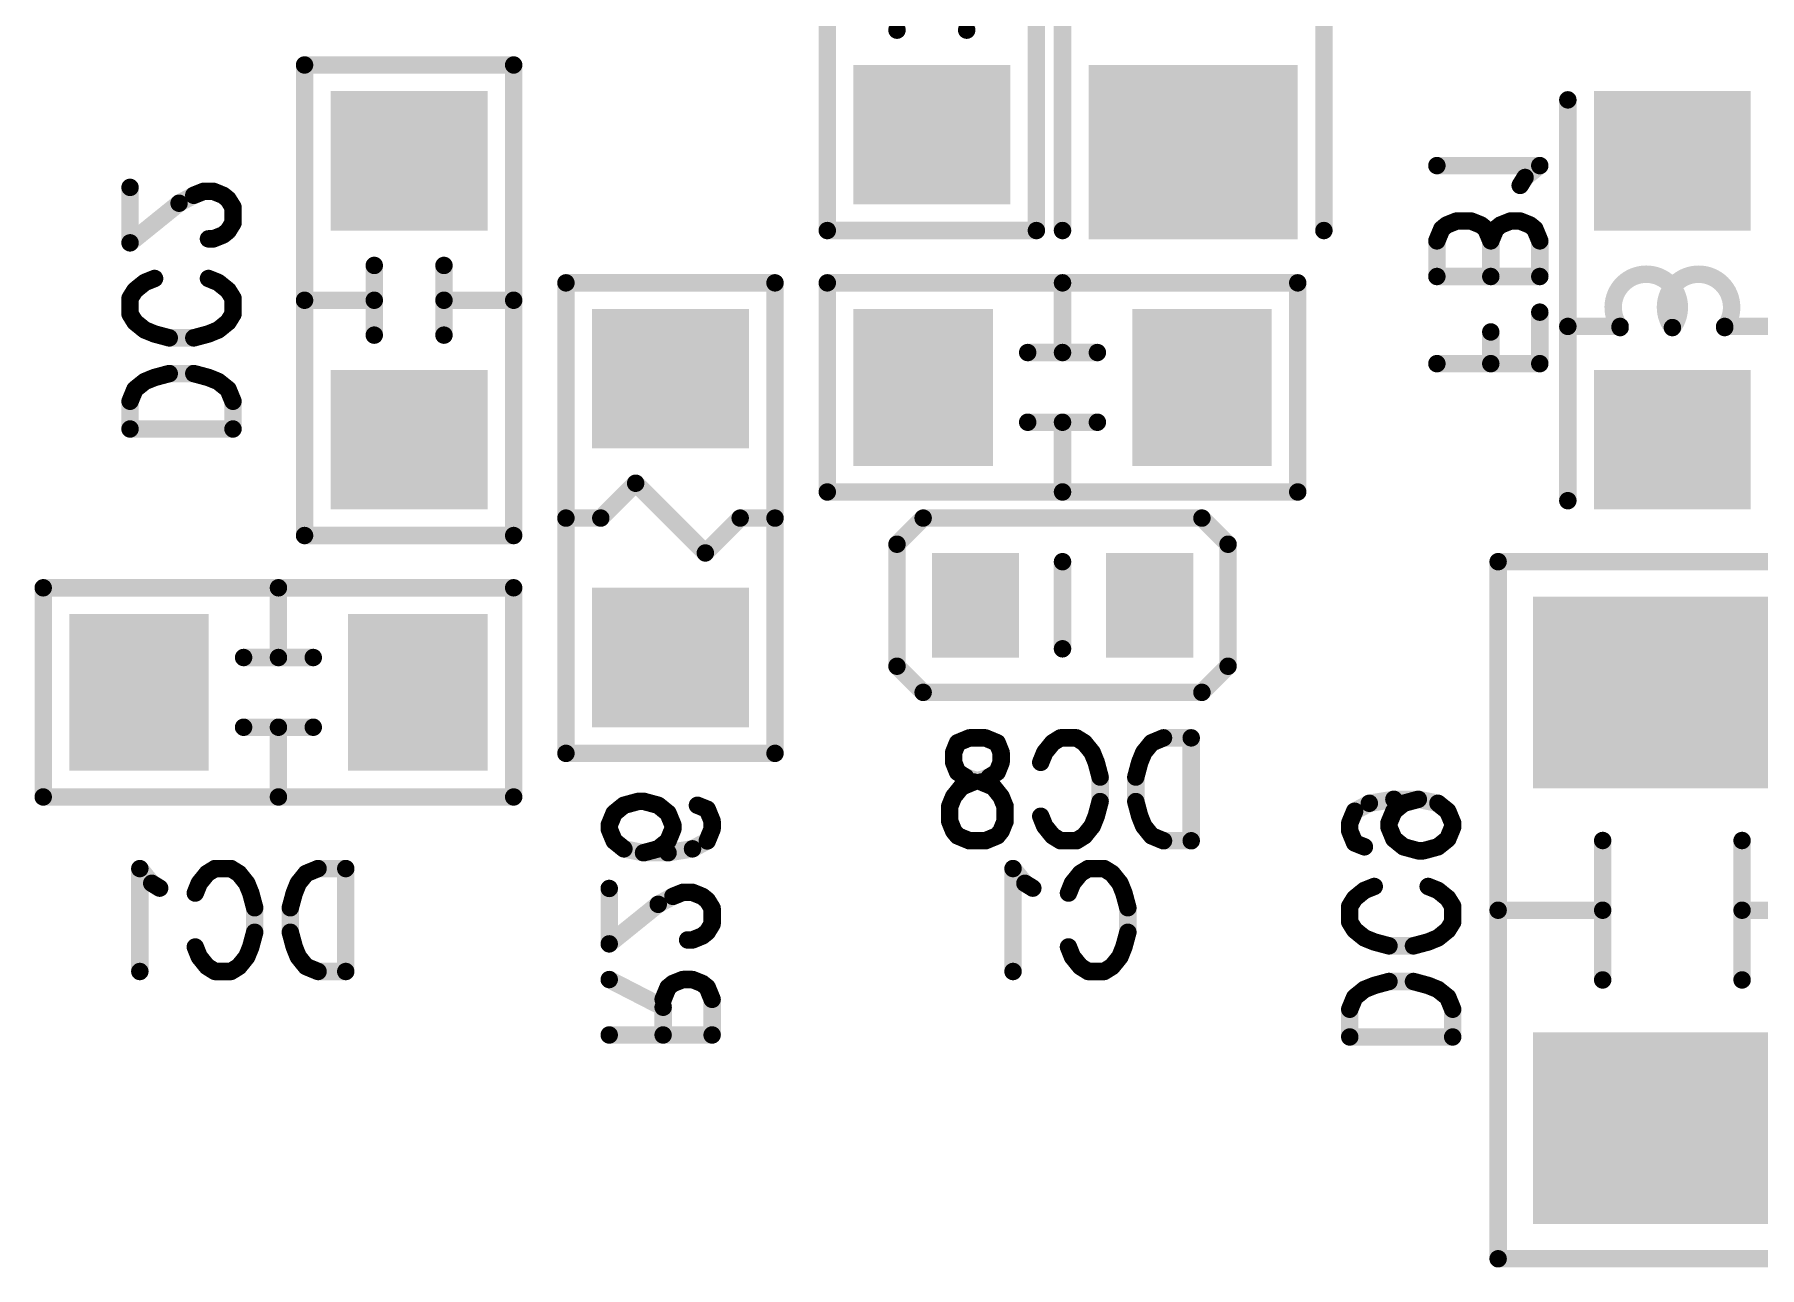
# Model space of a CAD drawing. Extents: x 100 to 144.1, y 92.1 to 144.1.
# Drawn here: x 106.6 to 116.5, y 124.2 to 131.27 of the extents above; entities that cross this region are included whole.
import ezdxf

# ---------------------------------------------------------------- set-up
doc = ezdxf.new("R2010")
doc.units = 0
doc.layers.get('0').update_dxf_attribs({"linetype": 'CONTINUOUS'})
doc.layers.add('MASK-BOTTOM_PHO', color=5, linetype='CONTINUOUS')
doc.layers.add('SILK-BOTTOM_PHO', color=14, linetype='CONTINUOUS')

# ---------------------------------------------------------------- blocks, each defined once
blk = doc.blocks.new('SQUARE_16')
blk.add_solid([(0.250062, 0.250062), (0.250062, -0.250062), (-0.250062, 0.250062), (-0.250062, -0.250062)])
blk = doc.blocks.new('SQUARE_33')
blk.add_solid([(0.499998, 0.499998), (0.499998, -0.499998), (-0.499998, 0.499998), (-0.499998, -0.499998)])
blk = doc.blocks.new('SQUARE_152')
blk.add_solid([(0.550036, 0.550036), (0.550036, -0.550036), (-0.550036, 0.550036), (-0.550036, -0.550036)])
blk = doc.blocks.new('SQUARE_165')
blk.add_solid([(0.40005, 0.40005), (0.40005, -0.40005), (-0.40005, 0.40005), (-0.40005, -0.40005)])
blk = doc.blocks.new('ROUND_1')
at = {"const_width": 0.050038}
blk.add_lwpolyline([(-0.025018, 0, 1), (0.025018, 0, 1)], format="xyb", close=True, dxfattribs=at)

msp = doc.modelspace()

# ---------------------------------------------------------------- linework, layer by layer
at = {"layer": 'MASK-BOTTOM_PHO'}
for points, const_width in [([(111.799878, 130.700018), (111.700056, 130.700018)], 0.8001), ([(113.149888, 130.599942), (113.35004, 130.599942)], 0.999996), ([(108.700062, 130.549904), (108.799884, 130.549904)], 0.8001), ([(116.05006, 130.549904), (115.949984, 130.549904)], 0.8001), ([(110.199932, 129.29997), (110.300008, 129.29997)], 0.8001), ([(111.700056, 129.199894), (111.700056, 129.29997)], 0.8001), ([(113.300002, 129.199894), (113.300002, 129.29997)], 0.8001), ([(108.700062, 128.949958), (108.799884, 128.949958)], 0.8001), ([(116.05006, 128.949958), (115.949984, 128.949958)], 0.8001), ([(112.00003, 128.050036), (112.00003, 127.94996)], 0.500124), ([(113.000028, 128.050036), (113.000028, 127.94996)], 0.500124), ([(110.199932, 127.700024), (110.300008, 127.700024)], 0.8001), ([(116.249958, 127.500126), (115.750086, 127.500126)], 1.100072), ([(107.199938, 127.450088), (107.199938, 127.54991)], 0.8001), ([(108.799884, 127.450088), (108.799884, 127.54991)], 0.8001), ([(116.249958, 125.000004), (115.750086, 125.000004)], 1.100072)]:
    msp.add_lwpolyline(points, dxfattribs=dict(at, const_width=const_width))
at = {"layer": 'SILK-BOTTOM_PHO', "const_width": 0.100076}
for points in [[(111.149892, 132.849874), (111.149892, 130.150108)], [(112.350042, 130.150108), (112.350042, 132.849874)], [(112.499902, 130.150108), (112.499902, 132.849874)], [(114.000026, 130.150108), (114.000026, 132.849874)], [(111.549942, 131.700016), (111.549942, 131.299966)], [(111.949992, 131.700016), (111.949992, 131.299966)], [(109.350048, 131.100068), (108.149898, 131.100068)], [(108.149898, 131.100068), (108.149898, 128.400048)], [(109.350048, 128.400048), (109.350048, 131.100068)], [(115.400074, 130.899916), (115.400074, 128.599946)], [(115.239038, 130.522726), (114.648488, 130.522726)], [(115.126516, 130.409188), (115.15471, 130.454654)], [(115.15471, 130.454654), (115.239038, 130.522726)], [(107.148376, 130.079496), (107.148376, 130.397758)], [(107.514136, 130.352292), (107.429808, 130.306826)], [(107.57027, 130.374898), (107.514136, 130.352292)], [(107.626658, 130.374898), (107.57027, 130.374898)], [(107.682792, 130.352292), (107.626658, 130.374898)], [(107.710986, 130.329432), (107.682792, 130.352292)], [(107.429808, 130.306826), (107.148376, 130.079496)], [(107.73918, 130.283966), (107.710986, 130.329432)], [(107.73918, 130.193288), (107.73918, 130.283966)], [(107.682792, 130.124962), (107.710986, 130.147822)], [(107.710986, 130.147822), (107.73918, 130.193288)], [(111.149892, 130.150108), (112.350042, 130.150108)], [(114.676682, 130.158998), (114.648488, 130.090926)], [(114.704622, 130.181858), (114.676682, 130.158998)], [(114.76101, 130.204464), (114.704622, 130.181858)], [(114.845338, 130.204464), (114.76101, 130.204464)], [(114.901472, 130.181858), (114.845338, 130.204464)], [(114.929666, 130.158998), (114.901472, 130.181858)], [(114.95786, 130.090926), (114.929666, 130.158998)], [(114.986054, 130.158998), (114.95786, 130.090926)], [(115.013994, 130.181858), (114.986054, 130.158998)], [(115.070382, 130.204464), (115.013994, 130.181858)], [(115.126516, 130.204464), (115.070382, 130.204464)], [(115.182904, 130.181858), (115.126516, 130.204464)], [(115.210844, 130.158998), (115.182904, 130.181858)], [(115.239038, 130.090926), (115.210844, 130.158998)], [(107.598464, 130.102356), (107.626658, 130.102356)], [(107.626658, 130.102356), (107.682792, 130.124962)], [(114.648488, 130.090926), (114.648488, 129.886456)], [(114.95786, 129.886456), (114.95786, 130.090926)], [(115.239038, 129.886456), (115.239038, 130.090926)], [(108.549948, 129.549906), (108.549948, 129.949956)], [(108.949998, 129.549906), (108.949998, 129.949956)], [(107.17657, 129.8067), (107.232704, 129.852166)], [(107.232704, 129.852166), (107.289092, 129.875026)], [(107.598464, 129.875026), (107.654598, 129.852166)], [(107.654598, 129.852166), (107.710986, 129.8067)], [(110.849918, 129.84988), (109.650022, 129.84988)], [(109.650022, 129.84988), (109.650022, 127.150114)], [(110.849918, 127.150114), (110.849918, 129.84988)], [(113.849912, 129.84988), (111.149892, 129.84988)], [(111.149892, 129.84988), (111.149892, 128.649984)], [(112.499902, 129.84988), (112.499902, 129.450084)], [(113.849912, 128.649984), (113.849912, 129.84988)], [(115.239038, 129.886456), (114.648488, 129.886456)], [(107.148376, 129.761488), (107.17657, 129.8067)], [(107.148376, 129.670556), (107.148376, 129.761488)], [(107.710986, 129.8067), (107.73918, 129.761488)], [(107.73918, 129.761488), (107.73918, 129.670556)], [(108.149898, 129.750058), (108.549948, 129.750058)], [(109.350048, 129.750058), (108.949998, 129.750058)], [(107.17657, 129.62509), (107.148376, 129.670556)], [(107.73918, 129.670556), (107.710986, 129.62509)], [(115.239038, 129.38633), (115.239038, 129.681732)], [(107.232704, 129.579624), (107.17657, 129.62509)], [(107.289092, 129.556764), (107.232704, 129.579624)], [(107.37342, 129.534158), (107.289092, 129.556764)], [(107.598464, 129.556764), (107.514136, 129.534158)], [(107.654598, 129.579624), (107.598464, 129.556764)], [(107.710986, 129.62509), (107.654598, 129.579624)], [(114.95786, 129.38633), (114.95786, 129.568194)], [(115.700048, 129.599944), (115.400074, 129.599944)], [(116.299996, 129.599944), (116.59997, 129.599944)], [(107.514136, 129.534158), (107.37342, 129.534158)], [(112.700054, 129.450084), (112.300004, 129.450084)], [(115.239038, 129.38633), (114.648488, 129.38633)], [(107.232704, 129.283968), (107.17657, 129.238756)], [(107.289092, 129.306828), (107.232704, 129.283968)], [(107.37342, 129.329434), (107.289092, 129.306828)], [(107.514136, 129.329434), (107.37342, 129.329434)], [(107.598464, 129.306828), (107.514136, 129.329434)], [(107.654598, 129.283968), (107.598464, 129.306828)], [(107.710986, 129.238756), (107.654598, 129.283968)], [(107.17657, 129.238756), (107.148376, 129.17043)], [(107.148376, 129.17043), (107.148376, 129.011426)], [(107.73918, 129.17043), (107.710986, 129.238756)], [(107.73918, 129.011426), (107.73918, 129.17043)], [(112.700054, 129.050034), (112.300004, 129.050034)], [(112.499902, 128.649984), (112.499902, 129.050034)], [(107.73918, 129.011426), (107.148376, 129.011426)], [(110.050072, 128.700022), (109.84992, 128.500124)], [(110.450122, 128.299972), (110.050072, 128.700022)], [(111.149892, 128.649984), (113.849912, 128.649984)], [(109.84992, 128.500124), (109.650022, 128.500124)], [(110.65002, 128.500124), (110.450122, 128.299972)], [(110.849918, 128.500124), (110.65002, 128.500124)], [(111.549942, 128.35001), (111.700056, 128.500124)], [(111.700056, 128.500124), (113.300002, 128.500124)], [(113.300002, 128.500124), (113.450116, 128.35001)], [(108.149898, 128.400048), (109.350048, 128.400048)], [(111.549942, 127.649986), (111.549942, 128.35001)], [(113.450116, 128.35001), (113.450116, 127.649986)], [(112.499902, 128.249934), (112.499902, 127.750062)], [(115.000024, 128.249934), (115.000024, 124.249942)], [(117.00002, 128.249934), (115.000024, 128.249934)], [(109.350048, 128.100074), (106.650028, 128.100074)], [(106.650028, 128.100074), (106.650028, 126.899924)], [(108.000038, 128.100074), (108.000038, 127.700024)], [(109.350048, 126.899924), (109.350048, 128.100074)], [(108.199936, 127.700024), (107.799886, 127.700024)], [(111.700056, 127.500126), (111.549942, 127.649986)], [(113.450116, 127.649986), (113.300002, 127.500126)], [(113.300002, 127.500126), (111.700056, 127.500126)], [(108.199936, 127.299974), (107.799886, 127.299974)], [(108.000038, 126.899924), (108.000038, 127.299974)], [(111.875062, 127.154686), (111.897668, 127.21082)], [(111.897668, 127.21082), (111.965994, 127.239014)], [(111.965994, 127.239014), (112.056926, 127.239014)], [(112.056926, 127.239014), (112.124998, 127.21082)], [(112.124998, 127.21082), (112.147604, 127.154686)], [(112.397794, 127.154686), (112.44326, 127.21082)], [(112.44326, 127.21082), (112.488726, 127.239014)], [(112.488726, 127.239014), (112.579658, 127.239014)], [(112.579658, 127.239014), (112.625124, 127.21082)], [(112.625124, 127.21082), (112.670336, 127.154686)], [(113.011458, 127.21082), (112.965992, 127.154686)], [(113.07953, 127.239014), (113.011458, 127.21082)], [(113.238534, 127.239014), (113.07953, 127.239014)], [(113.238534, 127.239014), (113.238534, 126.648464)], [(109.650022, 127.150114), (110.849918, 127.150114)], [(111.875062, 127.098552), (111.875062, 127.154686)], [(111.897668, 127.042164), (111.875062, 127.098552)], [(112.147604, 127.098552), (112.124998, 127.042164)], [(112.147604, 127.154686), (112.147604, 127.098552)], [(112.374934, 127.098552), (112.397794, 127.154686)], [(112.670336, 127.154686), (112.693196, 127.098552)], [(112.693196, 127.098552), (112.715802, 127.01397)], [(112.943132, 127.098552), (112.920526, 127.01397)], [(112.965992, 127.154686), (112.943132, 127.098552)], [(111.943134, 127.01397), (111.897668, 127.042164)], [(111.9886, 126.98603), (111.920528, 126.957836)], [(112.034066, 126.98603), (111.943134, 127.01397)], [(112.079532, 127.01397), (111.9886, 126.98603)], [(112.102392, 126.957836), (112.034066, 126.98603)], [(112.124998, 127.042164), (112.079532, 127.01397)], [(112.715802, 127.01397), (112.715802, 126.873508)], [(112.920526, 127.01397), (112.920526, 126.873508)], [(106.650028, 126.899924), (109.350048, 126.899924)], [(109.982762, 126.852172), (110.06709, 126.875032)], [(110.06709, 126.875032), (110.095284, 126.875032)], [(110.095284, 126.875032), (110.179612, 126.852172)], [(111.875062, 126.901448), (111.852202, 126.845314)], [(111.920528, 126.957836), (111.875062, 126.901448)], [(112.147604, 126.901448), (112.102392, 126.957836)], [(112.170464, 126.845314), (112.147604, 126.901448)], [(112.715802, 126.873508), (112.693196, 126.78918)], [(112.920526, 126.873508), (112.943132, 126.78918)], [(114.4016, 126.886462), (114.260884, 126.863602)], [(114.542062, 126.886462), (114.4016, 126.886462)], [(114.542062, 126.886462), (114.457734, 126.863602)], [(114.654584, 126.863602), (114.542062, 126.886462)], [(109.898434, 126.738634), (109.926628, 126.806706)], [(109.926628, 126.806706), (109.982762, 126.852172)], [(110.179612, 126.852172), (110.236, 126.806706)], [(110.236, 126.806706), (110.26394, 126.738634)], [(110.404656, 126.852172), (110.461044, 126.829566)], [(110.461044, 126.829566), (110.488984, 126.76124)], [(111.852202, 126.845314), (111.852202, 126.760986)], [(112.170464, 126.760986), (112.170464, 126.845314)], [(112.397794, 126.732792), (112.374934, 126.78918)], [(112.693196, 126.78918), (112.670336, 126.732792)], [(112.943132, 126.78918), (112.965992, 126.732792)], [(114.176556, 126.818136), (114.148362, 126.750064)], [(114.260884, 126.863602), (114.176556, 126.818136)], [(114.4016, 126.818136), (114.373406, 126.750064)], [(114.457734, 126.863602), (114.4016, 126.818136)], [(114.710972, 126.818136), (114.654584, 126.863602)], [(114.739166, 126.750064), (114.710972, 126.818136)], [(109.898434, 126.716028), (109.898434, 126.738634)], [(109.926628, 126.647702), (109.898434, 126.716028)], [(110.26394, 126.716028), (110.236, 126.647702)], [(110.26394, 126.738634), (110.26394, 126.716028)], [(110.488984, 126.716028), (110.461044, 126.647702)], [(110.488984, 126.76124), (110.488984, 126.716028)], [(111.852202, 126.760986), (111.875062, 126.704598)], [(111.875062, 126.704598), (111.897668, 126.676658)], [(111.897668, 126.676658), (111.965994, 126.648464)], [(112.056926, 126.648464), (112.124998, 126.676658)], [(112.124998, 126.676658), (112.147604, 126.704598)], [(112.147604, 126.704598), (112.170464, 126.760986)], [(112.44326, 126.676658), (112.397794, 126.732792)], [(112.488726, 126.648464), (112.44326, 126.676658)], [(112.625124, 126.676658), (112.579658, 126.648464)], [(112.670336, 126.732792), (112.625124, 126.676658)], [(112.965992, 126.732792), (113.011458, 126.676658)], [(113.011458, 126.676658), (113.07953, 126.648464)], [(114.148362, 126.750064), (114.148362, 126.704598)], [(114.148362, 126.704598), (114.176556, 126.636272)], [(114.373406, 126.750064), (114.373406, 126.727204)], [(114.373406, 126.727204), (114.4016, 126.659132)], [(114.710972, 126.659132), (114.739166, 126.727204)], [(114.739166, 126.727204), (114.739166, 126.750064)], [(109.982762, 126.602236), (109.926628, 126.647702)], [(110.095284, 126.57963), (109.982762, 126.602236)], [(110.179612, 126.602236), (110.095284, 126.57963)], [(110.236, 126.57963), (110.095284, 126.57963)], [(110.236, 126.647702), (110.179612, 126.602236)], [(110.376462, 126.602236), (110.236, 126.57963)], [(110.461044, 126.647702), (110.376462, 126.602236)], [(111.965994, 126.648464), (112.056926, 126.648464)], [(112.579658, 126.648464), (112.488726, 126.648464)], [(113.07953, 126.648464), (113.238534, 126.648464)], [(114.176556, 126.636272), (114.23269, 126.613666)], [(114.4016, 126.659132), (114.457734, 126.613666)], [(114.457734, 126.613666), (114.542062, 126.590806)], [(114.542062, 126.590806), (114.570256, 126.590806)], [(114.570256, 126.590806), (114.654584, 126.613666)], [(114.654584, 126.613666), (114.710972, 126.659132)], [(115.599972, 126.649988), (115.599972, 125.849888)], [(116.400072, 126.649988), (116.400072, 125.849888)], [(107.272836, 126.404624), (107.20451, 126.488952)], [(107.20451, 126.488952), (107.20451, 125.898402)], [(107.590844, 126.461012), (107.63631, 126.488952)], [(107.63631, 126.488952), (107.727242, 126.488952)], [(107.727242, 126.488952), (107.772708, 126.461012)], [(108.227368, 126.488952), (108.159042, 126.461012)], [(108.386372, 126.488952), (108.227368, 126.488952)], [(108.386372, 126.488952), (108.386372, 125.898402)], [(112.284002, 126.404624), (112.21593, 126.488952)], [(112.21593, 126.488952), (112.21593, 125.898402)], [(112.602264, 126.461012), (112.64773, 126.488952)], [(112.64773, 126.488952), (112.738662, 126.488952)], [(112.738662, 126.488952), (112.784128, 126.461012)], [(107.318302, 126.376684), (107.272836, 126.404624)], [(107.522772, 126.34849), (107.545378, 126.404624)], [(107.545378, 126.404624), (107.590844, 126.461012)], [(107.772708, 126.461012), (107.818174, 126.404624)], [(107.818174, 126.404624), (107.841034, 126.34849)], [(108.113576, 126.404624), (108.09097, 126.34849)], [(108.159042, 126.461012), (108.113576, 126.404624)], [(109.898434, 126.056898), (109.898434, 126.374906)], [(112.329468, 126.376684), (112.284002, 126.404624)], [(112.534192, 126.34849), (112.556798, 126.404624)], [(112.556798, 126.404624), (112.602264, 126.461012)], [(112.784128, 126.461012), (112.829594, 126.404624)], [(112.829594, 126.404624), (112.8522, 126.34849)], [(114.23269, 126.36373), (114.289078, 126.386336)], [(114.59845, 126.386336), (114.654584, 126.36373)], [(107.841034, 126.34849), (107.86364, 126.264162)], [(108.09097, 126.34849), (108.06811, 126.264162)], [(110.179612, 126.283974), (109.898434, 126.056898)], [(110.26394, 126.32944), (110.179612, 126.283974)], [(110.320328, 126.3523), (110.26394, 126.32944)], [(110.376462, 126.3523), (110.320328, 126.3523)], [(110.43285, 126.32944), (110.376462, 126.3523)], [(110.461044, 126.306834), (110.43285, 126.32944)], [(110.488984, 126.261368), (110.461044, 126.306834)], [(112.8522, 126.34849), (112.87506, 126.264162)], [(114.148362, 126.272798), (114.176556, 126.318264)], [(114.176556, 126.318264), (114.23269, 126.36373)], [(114.654584, 126.36373), (114.710972, 126.318264)], [(114.710972, 126.318264), (114.739166, 126.272798)], [(107.86364, 126.264162), (107.86364, 126.123446)], [(108.06811, 126.264162), (108.06811, 126.123446)], [(110.488984, 126.170436), (110.488984, 126.261368)], [(112.87506, 126.264162), (112.87506, 126.123446)], [(114.148362, 126.181866), (114.148362, 126.272798)], [(114.176556, 126.1364), (114.148362, 126.181866)], [(114.739166, 126.181866), (114.710972, 126.1364)], [(114.739166, 126.272798), (114.739166, 126.181866)], [(115.000024, 126.249938), (115.599972, 126.249938)], [(116.400072, 126.249938), (117.00002, 126.249938)], [(107.86364, 126.123446), (107.841034, 126.039118)], [(108.06811, 126.123446), (108.09097, 126.039118)], [(110.348522, 126.079504), (110.376462, 126.079504)], [(110.376462, 126.079504), (110.43285, 126.102364)], [(110.43285, 126.102364), (110.461044, 126.12497)], [(110.461044, 126.12497), (110.488984, 126.170436)], [(112.87506, 126.123446), (112.8522, 126.039118)], [(114.23269, 126.090934), (114.176556, 126.1364)], [(114.289078, 126.068074), (114.23269, 126.090934)], [(114.654584, 126.090934), (114.59845, 126.068074)], [(114.710972, 126.1364), (114.654584, 126.090934)], [(107.545378, 125.98273), (107.522772, 126.039118)], [(107.590844, 125.926596), (107.545378, 125.98273)], [(107.818174, 125.98273), (107.772708, 125.926596)], [(107.841034, 126.039118), (107.818174, 125.98273)], [(108.09097, 126.039118), (108.113576, 125.98273)], [(108.113576, 125.98273), (108.159042, 125.926596)], [(112.556798, 125.98273), (112.534192, 126.039118)], [(112.602264, 125.926596), (112.556798, 125.98273)], [(112.829594, 125.98273), (112.784128, 125.926596)], [(112.8522, 126.039118), (112.829594, 125.98273)], [(114.373406, 126.045468), (114.289078, 126.068074)], [(114.514122, 126.045468), (114.373406, 126.045468)], [(114.59845, 126.068074), (114.514122, 126.045468)], [(107.63631, 125.898402), (107.590844, 125.926596)], [(107.727242, 125.898402), (107.63631, 125.898402)], [(107.772708, 125.926596), (107.727242, 125.898402)], [(108.159042, 125.926596), (108.227368, 125.898402)], [(108.227368, 125.898402), (108.386372, 125.898402)], [(112.64773, 125.898402), (112.602264, 125.926596)], [(112.738662, 125.898402), (112.64773, 125.898402)], [(112.784128, 125.926596), (112.738662, 125.898402)], [(110.207806, 125.69317), (109.898434, 125.852174)], [(110.236, 125.806708), (110.207806, 125.738636)], [(110.26394, 125.829568), (110.236, 125.806708)], [(110.320328, 125.852174), (110.26394, 125.829568)], [(110.376462, 125.852174), (110.320328, 125.852174)], [(110.43285, 125.829568), (110.376462, 125.852174)], [(110.461044, 125.806708), (110.43285, 125.829568)], [(110.488984, 125.738636), (110.461044, 125.806708)], [(114.23269, 125.795532), (114.176556, 125.750066)], [(114.289078, 125.818138), (114.23269, 125.795532)], [(114.373406, 125.840998), (114.289078, 125.818138)], [(114.514122, 125.840998), (114.373406, 125.840998)], [(114.59845, 125.818138), (114.514122, 125.840998)], [(114.654584, 125.795532), (114.59845, 125.818138)], [(114.710972, 125.750066), (114.654584, 125.795532)], [(110.207806, 125.738636), (110.207806, 125.534166)], [(110.488984, 125.534166), (110.488984, 125.738636)], [(114.176556, 125.750066), (114.148362, 125.68174)], [(114.148362, 125.68174), (114.148362, 125.522736)], [(114.739166, 125.68174), (114.710972, 125.750066)], [(114.739166, 125.522736), (114.739166, 125.68174)], [(110.488984, 125.534166), (109.898434, 125.534166)], [(114.739166, 125.522736), (114.148362, 125.522736)], [(115.000024, 124.249942), (117.00002, 124.249942)]]:
    msp.add_lwpolyline(points, dxfattribs=at)
for points in [[(116.000276, 129.59334, 2.0400898), (115.700048, 129.59334)], [(116.30025, 129.59334, 2.0411482), (116.000276, 129.59334)]]:
    msp.add_lwpolyline(points, format="xyb", dxfattribs=at)

# ---------------------------------------------------------------- block references
at = {"layer": 'MASK-BOTTOM_PHO'}
for name, p in [('SQUARE_165', (111.700056, 130.700018)), ('SQUARE_165', (111.799878, 130.700018)), ('SQUARE_33', (113.149888, 130.599942)), ('SQUARE_33', (113.35004, 130.599942)), ('SQUARE_165', (108.700062, 130.549904)), ('SQUARE_165', (108.799884, 130.549904)), ('SQUARE_165', (115.949984, 130.549904)), ('SQUARE_165', (116.05006, 130.549904)), ('SQUARE_165', (110.199932, 129.29997)), ('SQUARE_165', (110.300008, 129.29997)), ('SQUARE_165', (111.700056, 129.29997)), ('SQUARE_165', (113.300002, 129.29997)), ('SQUARE_165', (111.700056, 129.199894)), ('SQUARE_165', (113.300002, 129.199894)), ('SQUARE_165', (108.700062, 128.949958)), ('SQUARE_165', (108.799884, 128.949958)), ('SQUARE_165', (115.949984, 128.949958)), ('SQUARE_165', (116.05006, 128.949958)), ('SQUARE_16', (112.00003, 128.050036)), ('SQUARE_16', (113.000028, 128.050036)), ('SQUARE_16', (112.00003, 127.94996)), ('SQUARE_16', (113.000028, 127.94996)), ('SQUARE_165', (110.199932, 127.700024)), ('SQUARE_165', (110.300008, 127.700024)), ('SQUARE_152', (115.750086, 127.500126)), ('SQUARE_152', (116.249958, 127.500126)), ('SQUARE_165', (107.199938, 127.54991)), ('SQUARE_165', (108.799884, 127.54991)), ('SQUARE_165', (107.199938, 127.450088)), ('SQUARE_165', (108.799884, 127.450088)), ('SQUARE_152', (115.750086, 125.000004)), ('SQUARE_152', (116.249958, 125.000004))]:
    msp.add_blockref(name, p, dxfattribs=at)
at = {"layer": 'SILK-BOTTOM_PHO'}
for p in [(111.549942, 131.299966), (111.949992, 131.299966), (108.149898, 131.100068), (109.350048, 131.100068), (115.400074, 130.899916), (114.648488, 130.522726), (115.15471, 130.454654), (115.239038, 130.522726), (107.148376, 130.397758), (107.514136, 130.352292), (107.57027, 130.374898), (107.626658, 130.374898), (107.682792, 130.352292), (115.126516, 130.409188), (107.429808, 130.306826), (107.710986, 130.329432), (107.73918, 130.283966), (107.710986, 130.147822), (107.73918, 130.193288), (111.149892, 130.150108), (112.350042, 130.150108), (112.499902, 130.150108), (114.000026, 130.150108), (114.676682, 130.158998), (114.704622, 130.181858), (114.76101, 130.204464), (114.845338, 130.204464), (114.901472, 130.181858), (114.929666, 130.158998), (114.986054, 130.158998), (115.013994, 130.181858), (115.070382, 130.204464), (115.126516, 130.204464), (115.182904, 130.181858), (115.210844, 130.158998), (107.148376, 130.079496), (107.598464, 130.102356), (107.626658, 130.102356), (107.682792, 130.124962), (114.648488, 130.090926), (114.95786, 130.090926), (114.95786, 130.090926), (115.239038, 130.090926), (108.549948, 129.949956), (108.949998, 129.949956), (107.232704, 129.852166), (107.289092, 129.875026), (107.598464, 129.875026), (107.654598, 129.852166), (109.650022, 129.84988), (110.849918, 129.84988), (111.149892, 129.84988), (112.499902, 129.84988), (113.849912, 129.84988), (113.849912, 129.84988), (114.648488, 129.886456), (114.648488, 129.886456), (114.95786, 129.886456), (115.239038, 129.886456), (115.239038, 129.886456), (107.148376, 129.761488), (107.17657, 129.8067), (107.710986, 129.8067), (107.73918, 129.761488), (108.149898, 129.750058), (108.549948, 129.750058), (108.949998, 129.750058), (109.350048, 129.750058), (107.148376, 129.670556), (107.73918, 129.670556), (115.239038, 129.681732), (107.17657, 129.62509), (107.232704, 129.579624), (107.289092, 129.556764), (107.598464, 129.556764), (107.654598, 129.579624), (107.710986, 129.62509), (108.549948, 129.549906), (108.949998, 129.549906), (114.95786, 129.568194), (115.400074, 129.599944), (115.700048, 129.599944), (115.700048, 129.59334), (116.000276, 129.59334), (116.000276, 129.59334), (116.299996, 129.599944), (116.30025, 129.59334), (107.37342, 129.534158), (107.514136, 129.534158), (112.300004, 129.450084), (112.499902, 129.450084), (112.700054, 129.450084), (114.648488, 129.38633), (114.95786, 129.38633), (115.239038, 129.38633), (115.239038, 129.38633), (107.232704, 129.283968), (107.289092, 129.306828), (107.37342, 129.329434), (107.514136, 129.329434), (107.598464, 129.306828), (107.654598, 129.283968), (107.148376, 129.17043), (107.17657, 129.238756), (107.710986, 129.238756), (107.73918, 129.17043), (112.300004, 129.050034), (112.499902, 129.050034), (112.700054, 129.050034), (107.148376, 129.011426), (107.148376, 129.011426), (107.73918, 129.011426), (107.73918, 129.011426), (110.050072, 128.700022), (111.149892, 128.649984), (112.499902, 128.649984), (113.849912, 128.649984), (115.400074, 128.599946), (109.650022, 128.500124), (109.84992, 128.500124), (110.65002, 128.500124), (110.849918, 128.500124), (111.700056, 128.500124), (113.300002, 128.500124), (108.149898, 128.400048), (109.350048, 128.400048), (109.350048, 128.400048), (110.450122, 128.299972), (111.549942, 128.35001), (113.450116, 128.35001), (112.499902, 128.249934), (115.000024, 128.249934), (115.000024, 128.249934), (106.650028, 128.100074), (108.000038, 128.100074), (109.350048, 128.100074), (109.350048, 128.100074), (107.799886, 127.700024), (108.000038, 127.700024), (108.199936, 127.700024), (112.499902, 127.750062), (111.549942, 127.649986), (113.450116, 127.649986), (111.700056, 127.500126), (111.700056, 127.500126), (113.300002, 127.500126), (107.799886, 127.299974), (108.000038, 127.299974), (108.199936, 127.299974), (111.897668, 127.21082), (111.965994, 127.239014), (112.056926, 127.239014), (112.056926, 127.239014), (112.124998, 127.21082), (112.44326, 127.21082), (112.488726, 127.239014), (112.579658, 127.239014), (112.625124, 127.21082), (113.011458, 127.21082), (113.07953, 127.239014), (113.238534, 127.239014), (113.238534, 127.239014), (109.650022, 127.150114), (110.849918, 127.150114), (110.849918, 127.150114), (111.875062, 127.154686), (111.875062, 127.098552), (112.147604, 127.154686), (112.147604, 127.098552), (112.374934, 127.098552), (112.397794, 127.154686), (112.670336, 127.154686), (112.693196, 127.098552), (112.943132, 127.098552), (112.965992, 127.154686), (111.897668, 127.042164), (111.943134, 127.01397), (111.9886, 126.98603), (112.034066, 126.98603), (112.079532, 127.01397), (112.124998, 127.042164), (112.715802, 127.01397), (112.920526, 127.01397), (106.650028, 126.899924), (108.000038, 126.899924), (109.350048, 126.899924), (110.06709, 126.875032), (110.095284, 126.875032), (111.875062, 126.901448), (111.920528, 126.957836), (112.102392, 126.957836), (112.147604, 126.901448), (112.715802, 126.873508), (112.920526, 126.873508), (114.4016, 126.886462), (114.542062, 126.886462), (114.542062, 126.886462), (109.926628, 126.806706), (109.982762, 126.852172), (110.179612, 126.852172), (110.236, 126.806706), (110.404656, 126.852172), (110.461044, 126.829566), (111.852202, 126.845314), (112.170464, 126.845314), (112.374934, 126.78918), (112.693196, 126.78918), (112.943132, 126.78918), (114.176556, 126.818136), (114.260884, 126.863602), (114.4016, 126.818136), (114.457734, 126.863602), (114.654584, 126.863602), (114.710972, 126.818136), (109.898434, 126.738634), (109.898434, 126.716028), (110.26394, 126.738634), (110.26394, 126.716028), (110.488984, 126.76124), (110.488984, 126.716028), (111.852202, 126.760986), (111.875062, 126.704598), (111.897668, 126.676658), (112.124998, 126.676658), (112.147604, 126.704598), (112.170464, 126.760986), (112.397794, 126.732792), (112.44326, 126.676658), (112.625124, 126.676658), (112.670336, 126.732792), (112.965992, 126.732792), (113.011458, 126.676658), (114.148362, 126.750064), (114.148362, 126.704598), (114.373406, 126.750064), (114.373406, 126.727204), (114.739166, 126.750064), (114.739166, 126.727204), (109.926628, 126.647702), (109.982762, 126.602236), (110.095284, 126.57963), (110.095284, 126.57963), (110.179612, 126.602236), (110.236, 126.647702), (110.236, 126.57963), (110.376462, 126.602236), (110.461044, 126.647702), (111.965994, 126.648464), (112.056926, 126.648464), (112.488726, 126.648464), (112.579658, 126.648464), (113.07953, 126.648464), (113.238534, 126.648464), (113.238534, 126.648464), (114.176556, 126.636272), (114.23269, 126.613666), (114.4016, 126.659132), (114.457734, 126.613666), (114.542062, 126.590806), (114.570256, 126.590806), (114.654584, 126.613666), (114.710972, 126.659132), (115.599972, 126.649988), (116.400072, 126.649988), (107.20451, 126.488952), (107.63631, 126.488952), (107.727242, 126.488952), (108.227368, 126.488952), (108.386372, 126.488952), (108.386372, 126.488952), (112.21593, 126.488952), (112.64773, 126.488952), (112.738662, 126.488952), (107.272836, 126.404624), (107.318302, 126.376684), (107.545378, 126.404624), (107.590844, 126.461012), (107.772708, 126.461012), (107.818174, 126.404624), (108.113576, 126.404624), (108.159042, 126.461012), (109.898434, 126.374906), (112.284002, 126.404624), (112.329468, 126.376684), (112.556798, 126.404624), (112.602264, 126.461012), (112.784128, 126.461012), (112.829594, 126.404624), (114.289078, 126.386336), (114.59845, 126.386336), (107.522772, 126.34849), (107.841034, 126.34849), (108.09097, 126.34849), (110.179612, 126.283974), (110.26394, 126.32944), (110.320328, 126.3523), (110.376462, 126.3523), (110.43285, 126.32944), (110.461044, 126.306834), (112.534192, 126.34849), (112.8522, 126.34849), (114.176556, 126.318264), (114.23269, 126.36373), (114.654584, 126.36373), (114.710972, 126.318264), (107.86364, 126.264162), (108.06811, 126.264162), (110.488984, 126.261368), (112.87506, 126.264162), (114.148362, 126.272798), (114.148362, 126.181866), (114.739166, 126.272798), (114.739166, 126.181866), (115.000024, 126.249938), (115.599972, 126.249938), (116.400072, 126.249938), (107.86364, 126.123446), (108.06811, 126.123446), (110.348522, 126.079504), (110.376462, 126.079504), (110.43285, 126.102364), (110.461044, 126.12497), (110.488984, 126.170436), (112.87506, 126.123446), (114.176556, 126.1364), (114.23269, 126.090934), (114.654584, 126.090934), (114.710972, 126.1364), (107.522772, 126.039118), (107.545378, 125.98273), (107.818174, 125.98273), (107.841034, 126.039118), (108.09097, 126.039118), (108.113576, 125.98273), (109.898434, 126.056898), (112.534192, 126.039118), (112.556798, 125.98273), (112.829594, 125.98273), (112.8522, 126.039118), (114.289078, 126.068074), (114.373406, 126.045468), (114.514122, 126.045468), (114.59845, 126.068074), (107.20451, 125.898402), (107.590844, 125.926596), (107.63631, 125.898402), (107.727242, 125.898402), (107.772708, 125.926596), (108.159042, 125.926596), (108.227368, 125.898402), (108.386372, 125.898402), (108.386372, 125.898402), (112.21593, 125.898402), (112.602264, 125.926596), (112.64773, 125.898402), (112.738662, 125.898402), (112.784128, 125.926596), (109.898434, 125.852174), (110.236, 125.806708), (110.26394, 125.829568), (110.320328, 125.852174), (110.376462, 125.852174), (110.43285, 125.829568), (110.461044, 125.806708), (114.23269, 125.795532), (114.289078, 125.818138), (114.373406, 125.840998), (114.514122, 125.840998), (114.59845, 125.818138), (114.654584, 125.795532), (115.599972, 125.849888), (116.400072, 125.849888), (110.207806, 125.738636), (110.207806, 125.69317), (110.488984, 125.738636), (114.148362, 125.68174), (114.176556, 125.750066), (114.710972, 125.750066), (114.739166, 125.68174), (109.898434, 125.534166), (110.207806, 125.534166), (110.488984, 125.534166), (110.488984, 125.534166), (114.148362, 125.522736), (114.148362, 125.522736), (114.739166, 125.522736), (114.739166, 125.522736), (115.000024, 124.249942)]:
    msp.add_blockref('ROUND_1', p, dxfattribs=at)

doc.saveas('drawing.dxf')
